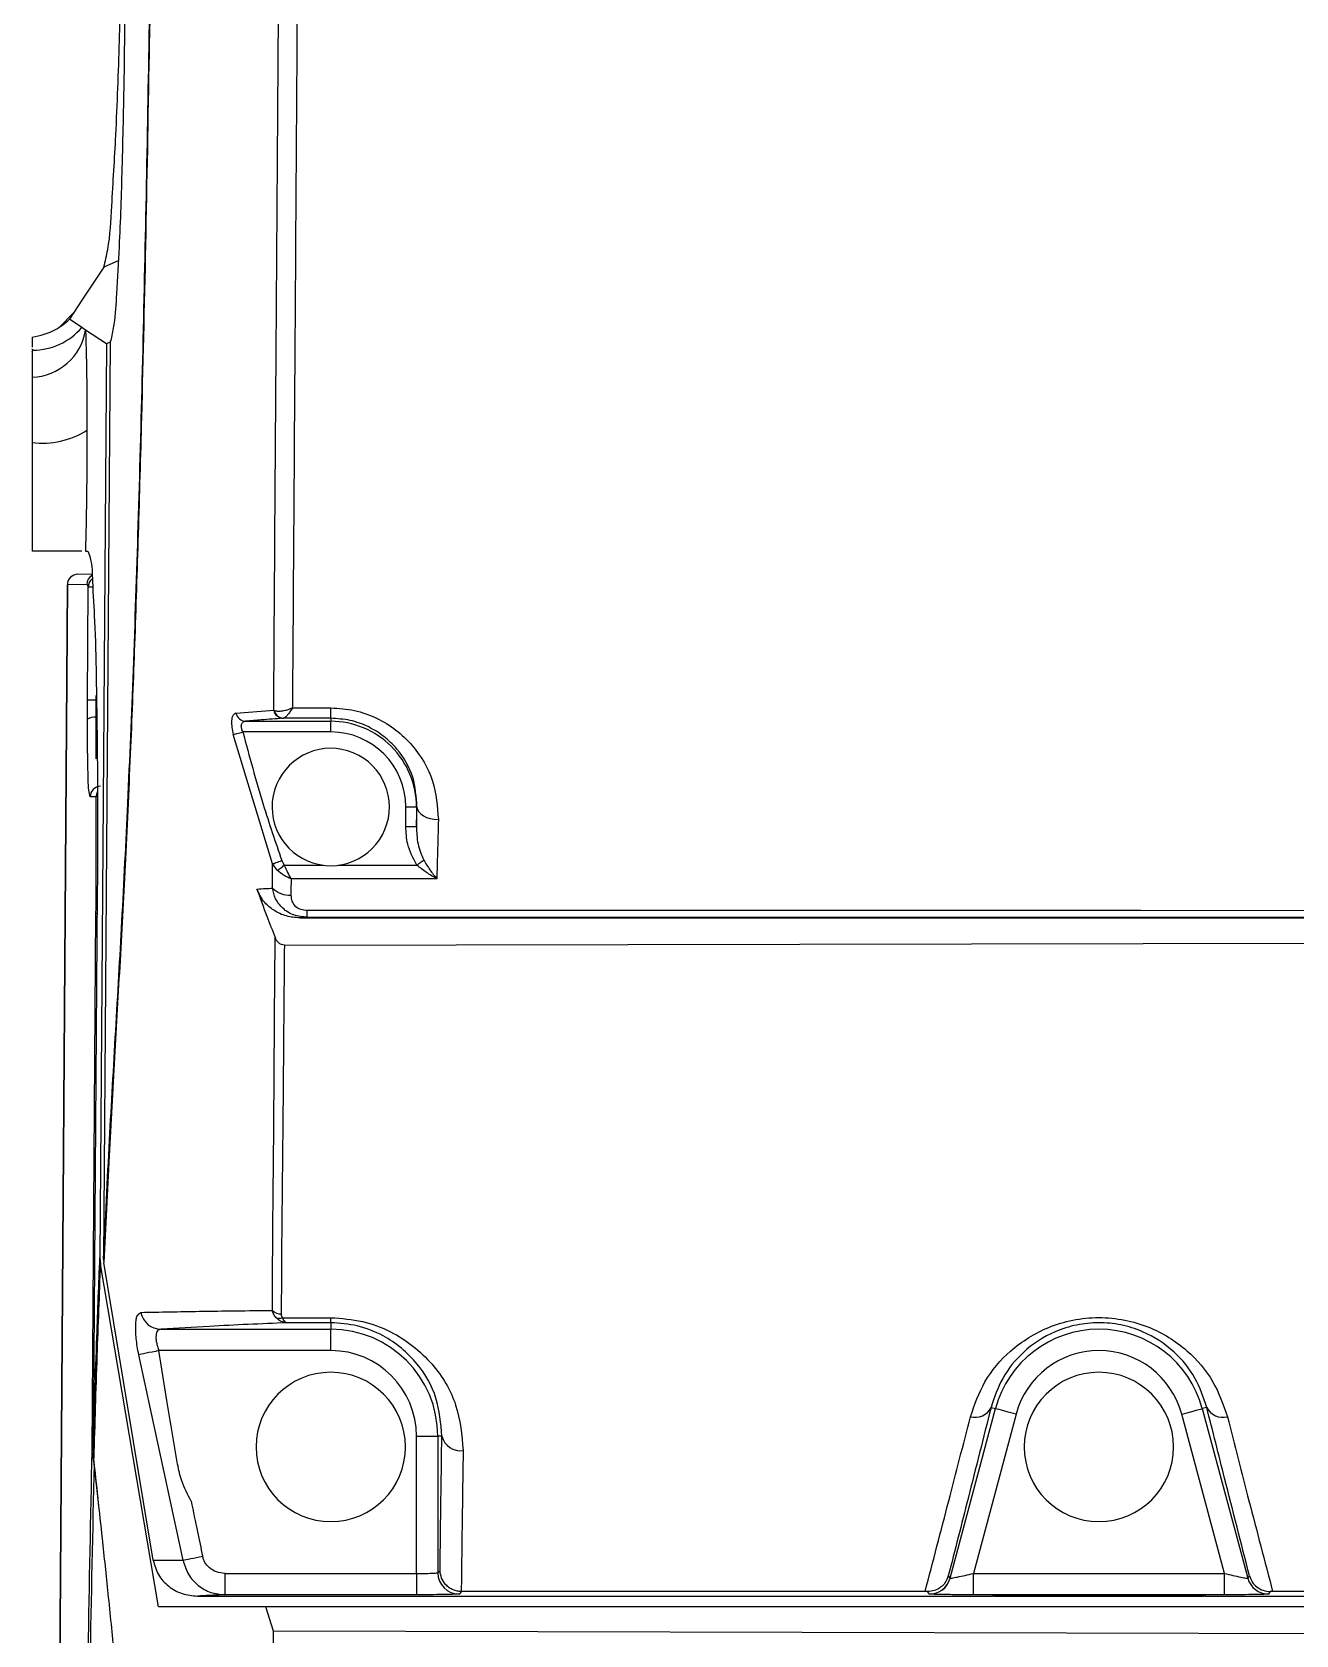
# Model space of a CAD drawing. Header units: millimetres. Extents: x 126 to 938, y 244 to 707.
# Drawn here: x 766.98 to 769.942, y 323.249 to 327.006 of the extents above; entities that cross this region are included whole.
import ezdxf

# ---------------------------------------------------------------- set-up
doc = ezdxf.new("R2010")
doc.units = ezdxf.units.MM

msp = doc.modelspace()

# ---------------------------------------------------------------- linework, layer by layer
at = {"color": 7, "linetype": 'Continuous', "lineweight": 25}
for p, q in [((767.2549, 326.9968), (767.2549, 327.0032)), ((767.255, 326.9841), (767.2549, 327.0032)), ((767.255, 326.9841), (767.2551, 326.9777)), ((767.1486, 326.4556), (767.1018, 326.3848)), ((767.1824, 326.4702), (767.1486, 326.4556)), ((767.0973, 326.3781), (767.0677, 326.3333)), ((767.1018, 326.3848), (767.0973, 326.3781)), ((767.0774, 326.348), (767.0443, 326.3145)), ((767.0968, 326.314), (767.0677, 326.3333)), ((767.1058, 326.308), (767.0968, 326.314)), ((767.1546, 326.2758), (767.1058, 326.308)), ((766.9803, 326.2912), (766.9803, 326.2678)), ((766.9803, 326.2567), (766.9823, 326.2608)), ((766.9803, 326.2608), (766.9823, 326.2608)), ((767.1546, 326.2758), (767.1393, 324.134)), ((767.1633, 326.2795), (767.148, 324.13)), ((767.1633, 326.2795), (767.1546, 326.2758)), ((767.1659, 326.2869), (767.1633, 326.2795)), ((766.9803, 326.2567), (766.9803, 326.1973)), ((766.9803, 326.1973), (766.9803, 326.0447)), ((766.9803, 326.0447), (766.9803, 325.7901)), ((767.0968, 325.7901), (766.9803, 325.7901)), ((767.1055, 325.7901), (767.1109, 325.7901)), ((767.0878, 325.7359), (767.1202, 325.7364)), ((767.0632, 325.7111), (767.0123, 318.5722)), ((767.0123, 318.5722), (767.0632, 325.7111)), ((767.1086, 325.7119), (767.0632, 325.7111)), ((767.0632, 325.7111), (767.0632, 325.7111)), ((767.0632, 325.7111), (767.0632, 325.7111)), ((767.1101, 325.4412), (767.112, 325.7057)), ((767.1303, 325.3026), (767.1303, 325.4516)), ((767.4581, 325.4103), (767.5466, 325.4168)), ((767.6803, 325.3981), (767.6803, 325.391)), ((767.5439, 325.0567), (767.4516, 325.3602)), ((767.6803, 325.366), (767.4743, 325.366)), ((767.4807, 325.391), (767.6803, 325.391)), ((767.6803, 325.366), (767.6803, 325.391)), ((767.1303, 325.214), (767.1164, 325.2137)), ((767.8562, 325.1447), (767.8562, 325.1901)), ((767.8562, 325.1901), (767.8812, 325.1901)), ((767.8823, 325.1901), (767.8812, 325.1901)), ((767.8812, 325.1901), (767.8812, 325.1447)), ((767.8562, 325.1447), (767.8812, 325.1447)), ((767.5555, 325.0414), (767.5439, 325.0567)), ((767.1332, 324.9901), (767.1238, 323.6852)), ((767.1211, 323.6809), (767.1301, 324.9412)), ((767.6083, 324.9301), (771.1302, 324.9301)), ((767.1393, 324.134), (767.1403, 324.1186)), ((767.2641, 323.4248), (767.1485, 324.1222)), ((767.2763, 323.3151), (767.1403, 324.1186)), ((767.6803, 323.9812), (767.6803, 323.966)), ((767.2824, 323.966), (767.6803, 323.966)), ((767.6803, 323.916), (767.6803, 323.966)), ((767.3341, 323.4246), (767.2304, 323.9062)), ((767.6803, 323.916), (767.2777, 323.916)), ((769.2276, 323.7828), (769.238, 323.78)), ((769.7331, 323.7828), (769.7226, 323.78)), ((769.1315, 323.3824), (769.238, 323.78)), ((769.2863, 323.7671), (769.1862, 323.3936)), ((769.7744, 323.3936), (769.6743, 323.7671)), ((769.7226, 323.78), (769.8292, 323.3824)), ((767.8812, 323.7151), (767.9312, 323.7151)), ((767.8812, 323.3936), (767.8812, 323.7151)), ((767.9406, 323.7151), (767.9312, 323.7151)), ((767.9312, 323.7151), (767.9312, 323.3953)), ((767.1257, 323.6502), (767.1211, 323.6809)), ((767.1238, 323.6852), (767.1249, 323.6638)), ((767.1368, 323.5532), (767.1257, 323.6502)), ((767.4322, 323.3936), (767.8812, 323.3936)), ((767.4322, 323.3936), (767.4322, 323.3436)), ((767.8812, 323.3936), (767.8812, 323.3436)), ((767.9312, 323.3953), (767.9364, 323.4006)), ((769.1274, 323.3877), (769.1315, 323.3824)), ((769.1862, 323.3436), (769.1862, 323.3936)), ((769.1862, 323.3936), (769.7744, 323.3936)), ((769.7744, 323.3436), (769.7744, 323.3936)), ((769.8292, 323.3824), (769.8332, 323.3877)), ((767.3679, 323.3405), (769.2312, 323.3405)), ((767.8812, 323.3436), (767.4322, 323.3436)), ((767.9869, 323.3511), (767.9812, 323.3453)), ((769.0832, 323.3453), (769.0787, 323.3511)), ((769.7744, 323.3436), (769.1862, 323.3436)), ((769.2347, 323.3423), (769.2312, 323.3405)), ((769.2347, 323.3405), (769.2312, 323.3405)), ((769.2347, 323.3423), (769.7259, 323.3423)), ((769.2347, 323.3405), (769.2347, 323.3423)), ((769.2347, 323.3405), (769.7259, 323.3405)), ((769.7294, 323.3405), (769.7259, 323.3423)), ((769.7259, 323.3423), (769.7259, 323.3405)), ((769.7294, 323.3405), (769.7259, 323.3405)), ((769.7294, 323.3405), (771.5083, 323.3405)), ((769.8819, 323.3511), (769.8775, 323.3453)), ((767.5281, 323.3151), (767.2763, 323.3151)), ((767.5457, 323.2584), (767.5281, 323.3151)), ((771.2085, 323.3151), (767.5281, 323.3151)), ((771.1803, 323.2495), (767.5457, 323.2584))]:
    msp.add_line(p, q, dxfattribs=at)
at = {"color": 7, "linetype": 'Continuous', "lineweight": 25, "flags": 128}
for points in [[(767.1223, 325.7056), (767.1195, 325.7057), (767.1164, 325.7057), (767.1141, 325.7057), (767.1126, 325.7057), (767.112, 325.7057)], [(767.1101, 325.4412), (767.1107, 325.4412), (767.1122, 325.4411), (767.1145, 325.4411), (767.1176, 325.4411), (767.1213, 325.4411), (767.1254, 325.441), (767.13, 325.441), (767.1303, 325.441)], [(767.6803, 325.3981), (767.6181, 325.3981), (767.5692, 325.3981)], [(767.5904, 325.4225), (767.6408, 325.4225), (767.6804, 325.4225)], [(767.4516, 325.3602), (767.4532, 325.3606), (767.4552, 325.3611), (767.4577, 325.3617), (767.4605, 325.3625), (767.4637, 325.3633), (767.4671, 325.3641), (767.4707, 325.365), (767.4743, 325.366)], [(767.8823, 325.1901), (767.8835, 325.1844), (767.8865, 325.179), (767.8913, 325.1739), (767.8975, 325.1694), (767.905, 325.1657), (767.9135, 325.163), (767.9228, 325.1612), (767.9324, 325.1605)], [(767.5439, 325.0567), (767.5455, 325.0573), (767.5475, 325.058), (767.5498, 325.0589), (767.5526, 325.0598), (767.5556, 325.0609), (767.5588, 325.062), (767.5622, 325.0632), (767.5656, 325.0645)], [(767.8822, 325.054), (767.8845, 325.0557), (767.8867, 325.0574), (767.8889, 325.059), (767.891, 325.0606), (767.893, 325.0621), (767.8948, 325.0634), (767.8965, 325.0647), (767.898, 325.0658)], [(767.5435, 324.9999), (767.5437, 325.0316), (767.5439, 325.0567)], [(767.5555, 325.0414), (767.5569, 325.0425), (767.5586, 325.0438), (767.5605, 325.0452), (767.5625, 325.0468), (767.5646, 325.0484), (767.5668, 325.0501), (767.5691, 325.0518), (767.5714, 325.0536)], [(767.5714, 325.0536), (767.6228, 325.0536), (767.6631, 325.0537)], [(767.9286, 325.022), (767.7374, 325.0218), (767.5872, 325.0216)], [(767.6978, 325.0537), (767.8011, 325.0539), (767.8822, 325.054)], [(767.6248, 324.9483), (768.811, 324.9481), (769.5785, 324.9479), (770.346, 324.9478), (771.1135, 324.9477)], [(767.1301, 324.9412), (767.1307, 324.9412), (767.1322, 324.9411), (767.1328, 324.9411)], [(771.1135, 324.9313), (769.1598, 324.9314), (767.6248, 324.9315)], [(767.5715, 324.8663), (769.584, 324.8703), (771.1652, 324.8733)], [(767.5671, 323.9931), (767.6305, 323.9931), (767.6804, 323.9931)], [(767.6803, 323.9812), (767.6228, 323.9812), (767.5775, 323.9812)], [(767.2773, 323.9159), (767.2693, 323.9142), (767.2616, 323.9126), (767.2543, 323.9111), (767.2477, 323.9098), (767.2418, 323.9085), (767.2369, 323.9075), (767.233, 323.9067), (767.2304, 323.9062)], [(769.2863, 323.7671), (769.277, 323.7696), (769.268, 323.772), (769.2597, 323.7742), (769.2524, 323.7762), (769.2464, 323.7778), (769.2419, 323.779), (769.2391, 323.7797), (769.238, 323.78)], [(769.6743, 323.7671), (769.6837, 323.7696), (769.6926, 323.772), (769.7009, 323.7742), (769.7082, 323.7762), (769.7142, 323.7778), (769.7187, 323.779), (769.7216, 323.7797), (769.7226, 323.78)], [(767.3341, 323.4246), (767.3373, 323.4252), (767.3414, 323.4261), (767.3464, 323.4271), (767.3521, 323.4283), (767.3585, 323.4296), (767.3654, 323.431), (767.3725, 323.4324), (767.3799, 323.4339)], [(769.073, 323.3511), (768.4648, 323.3511), (767.9869, 323.3511)], [(770.9736, 323.3511), (770.3654, 323.3511), (769.8875, 323.3511)], [(767.5388, 322.2901), (767.5406, 322.5398), (767.5424, 322.7889), (767.5441, 323.0296), (767.5457, 323.2584)]]:
    msp.add_lwpolyline(points, dxfattribs=at)
at = {"color": 7, "linetype": 'Continuous', "lineweight": 25}
for centre, radius, start, end in [((766.9753, 326.3294), 0.1323, 272.1627, 350.677), ((766.9822, 326.4109), 0.1501, 270.0547, 319.7831), ((767.0056, 326.2342), 0.1912, 262.3986, 302.7378), ((767.0882, 325.7109), 0.025, 91.0252, 179.6009), ((767.0882, 325.7109), 0.025, 91.0092, 179.5821), ((767.1337, 325.7117), 0.025, 122.1972, 179.5883), ((767.1369, 325.7054), 0.0249, 129.0213, 179.2336), ((767.1273, 325.3674), 0.0331, 84.7102, 121.5296), ((767.4817, 325.415), 0.0241, 191.3079, 267.6336), ((767.5697, 325.4216), 0.0236, 191.7112, 266.8591), ((767.5708, 325.4211), 0.023, 192.4051, 266.1474), ((765.7961, 325.4191), 1.8843, 359.3631, 0.1051), ((767.6803, 325.1901), 0.2008, 359.9993, 90.0002), ((767.6803, 325.1901), 0.1759, 359.9999, 89.9999), ((767.6803, 325.1901), 0.1375, 337.4777, 157.4771), ((767.1414, 325.2136), 0.025, 91.0161, 179.6099), ((767.1552, 325.2138), 0.025, 152.2118, 179.6159), ((767.6803, 325.1901), 0.1375, 157.4777, 337.4771), ((767.5845, 325.042), 0.0587, 225.7505, 272.3756), ((765.2454, 324.9471), 2.3794, 359.625, 0.0289), ((767.5634, 324.0295), 0.0277, 223.9058, 271.6304), ((767.2832, 324.015), 0.0491, 191.2268, 269.0179), ((767.5595, 324.013), 0.0213, 250.5834, 290.7376), ((766.2434, 323.9922), 1.437, 359.5619, 0.0361), ((767.6803, 323.7151), 0.2509, 0.0001, 89.9994), ((769.4803, 323.7151), 0.2509, 14.9999, 165.0001), ((767.6803, 323.7151), 0.2009, 0.0003, 89.9995), ((769.4803, 323.7151), 0.2009, 14.9999, 165.0001), ((767.6803, 323.6901), 0.175, 0.0003, 179.9997), ((769.4803, 323.6901), 0.175, 0.0003, 179.9997), ((769.1901, 323.8013), 0.0418, 254.9851, 333.7573), ((769.7705, 323.8013), 0.0418, 206.3035, 285.0507), ((767.9843, 323.7262), 0.045, 194.2131, 278.0354), ((767.6803, 323.6901), 0.175, 180.0002, 359.9998), ((769.4803, 323.6901), 0.175, 180.0002, 359.9998), ((767.9812, 323.3953), 0.05, 180.0234, 269.9777), ((769.0832, 323.3953), 0.05, 270.013, 344.9872), ((769.0833, 323.3952), 0.05, 270.1172, 345.0403), ((769.8775, 323.3953), 0.05, 195.02, 269.9831)]:
    msp.add_arc(centre, radius, start, end, dxfattribs=at)
for points, knots in [([(767.5466, 325.4168), (767.5475, 325.5555), (767.5494, 325.8394), (767.5524, 326.274), (767.5555, 326.7225), (767.5587, 327.1792), (767.5618, 327.6394), (767.564, 327.9469), (767.5652, 328.101)], [0, 0, 0, 0, 0.154988, 0.317343, 0.485645, 0.656319, 0.827822, 1, 1, 1, 1]), ([(767.6078, 328.0859), (767.6068, 327.9335), (767.6048, 327.6291), (767.6021, 327.1733), (767.5991, 326.7206), (767.5962, 326.2753), (767.5933, 325.8433), (767.5914, 325.5607), (767.5904, 325.4225)], [0, 0, 0, 0, 0.171721, 0.34288, 0.513354, 0.681682, 0.84437, 1, 1, 1, 1]), ([(767.2549, 327.0032), (767.258, 327.1992), (767.2634, 327.5498), (767.2673, 327.9005), (767.2691, 328.0551)], [0, 0, 0, 0, 0.55887, 1, 1, 1, 1]), ([(767.2697, 328.0563), (767.2674, 327.8542), (767.2633, 327.4947), (767.2576, 327.1352), (767.2551, 326.9777)], [0, 0, 0, 0, 0.56206, 1, 1, 1, 1]), ([(767.1486, 326.4556), (767.1519, 326.4692), (767.1631, 326.5162), (767.1679, 326.6201), (767.1785, 326.7828), (767.1851, 326.9793), (767.1912, 327.1927), (767.1955, 327.4058), (767.1988, 327.6228), (767.2, 327.7677), (767.2006, 327.8391)], [0, 0, 0, 0, 0.030318, 0.10448, 0.224105, 0.383838, 0.530012, 0.686379, 0.845305, 1, 1, 1, 1]), ([(767.1981, 327.1148), (767.1974, 327.0435), (767.196, 326.9011), (767.1914, 326.6972), (767.1861, 326.5279), (767.1789, 326.4058), (767.1748, 326.3334), (767.1681, 326.2983), (767.1659, 326.2869)], [0, 0, 0, 0, 0.258214, 0.515091, 0.738052, 0.870802, 0.958054, 1, 1, 1, 1]), ([(767.148, 324.13), (767.1524, 324.2231), (767.1609, 324.4018), (767.1764, 324.6658), (767.1915, 324.929), (767.2057, 325.2107), (767.2185, 325.52), (767.2298, 325.8582), (767.2396, 326.2209), (767.248, 326.603), (767.2526, 326.864), (767.2549, 326.9968)], [0, 0, 0, 0, 0.0975025, 0.1869963, 0.2765433, 0.3732027, 0.4818644, 0.6002815, 0.727033, 0.8611986, 1, 1, 1, 1]), ([(767.255, 326.9841), (767.2523, 326.8344), (767.2472, 326.5406), (767.2383, 326.156), (767.2293, 325.8347), (767.2209, 325.5771), (767.2111, 325.3232), (767.1997, 325.076), (767.1868, 324.8336), (767.1734, 324.6016), (767.16, 324.3658), (767.1524, 324.2055), (767.1485, 324.1222)], [0, 0, 0, 0, 0.15681, 0.307781, 0.40298, 0.493411, 0.577749, 0.669208, 0.752597, 0.831968, 0.912645, 1, 1, 1, 1]), ([(767.255, 326.9841), (767.2549, 326.9864), (767.2549, 326.9907), (767.2549, 326.9949), (767.2549, 326.9968)], [0, 0, 0, 0, 0.559983, 1, 1, 1, 1]), ([(766.9803, 326.2912), (766.9996, 326.2955), (767.0322, 326.3029), (767.0574, 326.3245), (767.0677, 326.3333)], [0, 0, 0, 0, 0.591302, 1, 1, 1, 1]), ([(767.1058, 326.308), (767.1068, 326.2678), (767.1088, 326.1896), (767.1089, 326.1114), (767.109, 326.0734)], [0, 0, 0, 0, 0.51365, 1, 1, 1, 1]), ([(766.9823, 326.2608), (766.9819, 326.2614), (766.9813, 326.2623), (766.9806, 326.2632), (766.9803, 326.2636)], [0, 0, 0, 0, 0.560476, 1, 1, 1, 1]), ([(767.109, 326.0734), (767.1088, 326.0191), (767.1085, 325.9247), (767.1064, 325.8303), (767.1055, 325.7901)], [0, 0, 0, 0, 0.574407, 1, 1, 1, 1]), ([(767.1109, 325.7901), (767.113, 325.7845), (767.1212, 325.7618), (767.1216, 325.7056), (767.1283, 325.614), (767.1307, 325.4859), (767.1333, 325.3313), (767.134, 325.1623), (767.1334, 325.0472), (767.1332, 324.9901)], [0, 0, 0, 0, 0.022175, 0.090207, 0.207024, 0.367555, 0.56913, 0.786152, 1, 1, 1, 1]), ([(767.112, 325.7057), (767.1117, 325.7076), (767.1112, 325.7101), (767.1092, 325.7115), (767.1086, 325.7119)], [0, 0, 0, 0, 0.7361535, 1, 1, 1, 1]), ([(767.11, 325.3956), (767.11, 325.404), (767.11, 325.4192), (767.1101, 325.4344), (767.1101, 325.4412)], [0, 0, 0, 0, 0.557626, 1, 1, 1, 1]), ([(767.4581, 325.4103), (767.4556, 325.4089), (767.4488, 325.405), (767.4478, 325.3912), (767.4481, 325.3763), (767.4504, 325.3658), (767.4516, 325.3602)], [0, 0, 0, 0, 0.154816, 0.408933, 0.685985, 1, 1, 1, 1]), ([(767.5684, 325.3981), (767.5514, 325.3968), (767.5222, 325.3946), (767.493, 325.392), (767.4807, 325.391)], [0, 0, 0, 0, 0.579838, 1, 1, 1, 1]), ([(767.5466, 325.4168), (767.5469, 325.4167), (767.5474, 325.4165), (767.548, 325.4163), (767.5483, 325.4162)], [0, 0, 0, 0, 0.54786, 1, 1, 1, 1]), ([(767.5483, 325.4162), (767.5513, 325.4155), (767.5577, 325.4141), (767.5681, 325.4154), (767.5792, 325.418), (767.5866, 325.421), (767.5904, 325.4225)], [0, 0, 0, 0, 0.2089144, 0.4506601, 0.7154543, 1, 1, 1, 1]), ([(767.5692, 325.3981), (767.5691, 325.3981), (767.5688, 325.3981), (767.5685, 325.3981), (767.5684, 325.3981)], [0, 0, 0, 0, 0.573299, 1, 1, 1, 1]), ([(767.5904, 325.4225), (767.5885, 325.4194), (767.5851, 325.4136), (767.5795, 325.4063), (767.5747, 325.4005), (767.5708, 325.3988), (767.5692, 325.3981)], [0, 0, 0, 0, 0.332965, 0.61778, 0.845585, 1, 1, 1, 1]), ([(767.8823, 325.1901), (767.8807, 325.2137), (767.8772, 325.2628), (767.8443, 325.3192), (767.8057, 325.3565), (767.7685, 325.3796), (767.7262, 325.3951), (767.6956, 325.3971), (767.6803, 325.3981)], [0, 0, 0, 0, 0.21814, 0.453544, 0.586114, 0.715384, 0.858268, 1, 1, 1, 1]), ([(767.6804, 325.4225), (767.699, 325.4213), (767.736, 325.4189), (767.788, 325.4001), (767.8337, 325.3722), (767.8825, 325.3257), (767.9251, 325.2545), (767.93, 325.1912), (767.9324, 325.1605)], [0, 0, 0, 0, 0.137963, 0.274048, 0.40615, 0.533241, 0.773337, 1, 1, 1, 1]), ([(767.1164, 325.2137), (767.1154, 325.2189), (767.1113, 325.24), (767.1117, 325.2803), (767.11, 325.3356), (767.11, 325.3749), (767.11, 325.3956)], [0, 0, 0, 0, 0.087231, 0.353579, 0.659825, 1, 1, 1, 1]), ([(767.4743, 325.366), (767.4736, 325.3676), (767.4721, 325.3707), (767.4709, 325.3753), (767.4705, 325.3796), (767.4709, 325.3834), (767.4723, 325.3866), (767.4752, 325.39), (767.4785, 325.3906), (767.4807, 325.391)], [0, 0, 0, 0, 0.170933, 0.325762, 0.463028, 0.58318, 0.690001, 0.792697, 1, 1, 1, 1]), ([(767.4743, 325.366), (767.4895, 325.3091), (767.5166, 325.2076), (767.5506, 325.1082), (767.5656, 325.0645)], [0, 0, 0, 0, 0.55997, 1, 1, 1, 1]), ([(767.1306, 325.0957), (767.1306, 325.118), (767.1306, 325.1574), (767.1304, 325.1969), (767.1303, 325.214)], [0, 0, 0, 0, 0.5658, 1, 1, 1, 1]), ([(767.8812, 325.1447), (767.8814, 325.1531), (767.8818, 325.1683), (767.8822, 325.1834), (767.8823, 325.1901)], [0, 0, 0, 0, 0.558188, 1, 1, 1, 1]), ([(767.8822, 325.054), (767.8736, 325.0699), (767.8582, 325.0983), (767.8568, 325.1305), (767.8562, 325.1447)], [0, 0, 0, 0, 0.559869, 1, 1, 1, 1]), ([(767.8812, 325.1447), (767.8815, 325.1307), (767.8823, 325.1034), (767.8928, 325.0782), (767.898, 325.0658)], [0, 0, 0, 0, 0.510675, 1, 1, 1, 1]), ([(767.9324, 325.1605), (767.9317, 325.1344), (767.9305, 325.0882), (767.9292, 325.0421), (767.9286, 325.022)], [0, 0, 0, 0, 0.5657345, 1, 1, 1, 1]), ([(767.1301, 324.9412), (767.1302, 324.9701), (767.1306, 325.0216), (767.1306, 325.0732), (767.1306, 325.0957)], [0, 0, 0, 0, 0.562671, 1, 1, 1, 1]), ([(767.5656, 325.0645), (767.5665, 325.0623), (767.568, 325.0585), (767.5703, 325.0551), (767.5714, 325.0536)], [0, 0, 0, 0, 0.559704, 1, 1, 1, 1]), ([(767.898, 325.0658), (767.9028, 325.058), (767.912, 325.0427), (767.9232, 325.0288), (767.9286, 325.022)], [0, 0, 0, 0, 0.51336, 1, 1, 1, 1]), ([(767.5872, 325.0216), (767.5816, 325.0241), (767.5701, 325.0293), (767.5604, 325.0373), (767.5555, 325.0414)], [0, 0, 0, 0, 0.489939, 1, 1, 1, 1]), ([(767.5714, 325.0536), (767.5738, 325.0477), (767.5783, 325.0367), (767.5844, 325.0264), (767.5872, 325.0216)], [0, 0, 0, 0, 0.532303, 1, 1, 1, 1]), ([(767.5872, 325.0216), (767.5872, 325.0144), (767.587, 325.0017), (767.5869, 324.9889), (767.5869, 324.9833)], [0, 0, 0, 0, 0.561759, 1, 1, 1, 1]), ([(767.9286, 325.022), (767.9205, 325.0267), (767.904, 325.0359), (767.8895, 325.0479), (767.8822, 325.054)], [0, 0, 0, 0, 0.497709, 1, 1, 1, 1]), ([(767.5072, 324.9978), (767.5139, 324.9982), (767.526, 324.9989), (767.5381, 324.9996), (767.5435, 324.9999)], [0, 0, 0, 0, 0.5533628, 1, 1, 1, 1]), ([(767.5072, 324.9978), (767.5148, 324.9765), (767.5286, 324.9384), (767.5434, 324.9008), (767.55, 324.8842)], [0, 0, 0, 0, 0.55956, 1, 1, 1, 1]), ([(767.6083, 324.9301), (767.5975, 324.931), (767.5759, 324.9327), (767.5462, 324.9467), (767.5211, 324.9682), (767.5118, 324.9879), (767.5072, 324.9978)], [0, 0, 0, 0, 0.249712, 0.499452, 0.749248, 1, 1, 1, 1]), ([(767.6248, 324.9315), (767.6143, 324.9325), (767.5935, 324.9346), (767.5673, 324.9509), (767.5497, 324.9738), (767.5455, 324.9914), (767.5435, 324.9999)], [0, 0, 0, 0, 0.270728, 0.534487, 0.776174, 1, 1, 1, 1]), ([(767.5869, 324.9833), (767.5873, 324.9785), (767.5882, 324.9685), (767.5973, 324.9563), (767.6105, 324.9493), (767.6199, 324.9486), (767.6248, 324.9483)], [0, 0, 0, 0, 0.247921, 0.512256, 0.746674, 1, 1, 1, 1]), ([(767.6248, 324.9315), (767.6217, 324.9312), (767.6162, 324.9308), (767.6107, 324.9303), (767.6083, 324.9301)], [0, 0, 0, 0, 0.563127, 1, 1, 1, 1]), ([(767.5435, 324.0103), (767.5438, 324.0815), (767.5445, 324.2214), (767.547, 324.4332), (767.5481, 324.6532), (767.5493, 324.8047), (767.55, 324.8842)], [0, 0, 0, 0, 0.244636, 0.480193, 0.726907, 1, 1, 1, 1]), ([(767.5715, 324.8663), (767.5691, 324.8666), (767.5642, 324.8672), (767.558, 324.8716), (767.5531, 324.8774), (767.5511, 324.8819), (767.55, 324.8842)], [0, 0, 0, 0, 0.236075, 0.499319, 0.739722, 1, 1, 1, 1]), ([(767.5715, 324.8663), (767.5708, 324.7876), (767.5695, 324.6378), (767.5679, 324.4201), (767.5652, 324.2107), (767.5646, 324.0723), (767.5642, 324.0018)], [0, 0, 0, 0, 0.273098, 0.519744, 0.755416, 1, 1, 1, 1]), ([(767.1238, 323.6852), (767.1264, 323.7726), (767.1308, 323.9222), (767.1368, 324.0718), (767.1393, 324.134)], [0, 0, 0, 0, 0.584204, 1, 1, 1, 1]), ([(767.148, 324.13), (767.148, 324.1285), (767.148, 324.1259), (767.1484, 324.1234), (767.1485, 324.1222)], [0, 0, 0, 0, 0.559906, 1, 1, 1, 1]), ([(767.1403, 324.1186), (767.1375, 324.047), (767.1316, 323.8954), (767.1272, 323.7438), (767.1249, 323.6638)], [0, 0, 0, 0, 0.472397, 1, 1, 1, 1]), ([(767.2351, 324.0055), (767.2806, 324.0064), (767.3834, 324.0085), (767.4861, 324.0096), (767.5435, 324.0103)], [0, 0, 0, 0, 0.44243, 1, 1, 1, 1]), ([(767.5525, 323.9929), (767.5503, 323.9956), (767.5461, 324.0008), (767.5443, 324.0072), (767.5435, 324.0103)], [0, 0, 0, 0, 0.522199, 1, 1, 1, 1]), ([(767.2304, 323.9062), (767.2291, 323.9126), (767.2267, 323.9251), (767.2243, 323.9435), (767.2231, 323.9605), (767.223, 323.9755), (767.2243, 323.9876), (767.2261, 323.9991), (767.2319, 324.0032), (767.2351, 324.0055)], [0, 0, 0, 0, 0.188291, 0.36942, 0.535458, 0.681687, 0.801493, 0.892922, 1, 1, 1, 1]), ([(767.5775, 323.9812), (767.517, 323.9786), (767.4185, 323.9745), (767.3202, 323.9683), (767.2824, 323.966)], [0, 0, 0, 0, 0.61547, 1, 1, 1, 1]), ([(767.5775, 323.9812), (767.573, 323.9818), (767.5634, 323.9831), (767.5562, 323.9895), (767.5525, 323.9929)], [0, 0, 0, 0, 0.476751, 1, 1, 1, 1]), ([(767.5642, 324.0018), (767.5643, 324.0001), (767.5645, 323.9969), (767.5663, 323.9943), (767.5671, 323.9931)], [0, 0, 0, 0, 0.543601, 1, 1, 1, 1]), ([(767.5671, 323.9931), (767.5683, 323.9898), (767.5704, 323.9844), (767.5756, 323.9821), (767.5775, 323.9812)], [0, 0, 0, 0, 0.615513, 1, 1, 1, 1]), ([(767.9406, 323.7151), (767.9381, 323.7454), (767.9331, 323.8064), (767.8845, 323.8915), (767.8164, 323.9479), (767.7438, 323.9767), (767.7012, 323.9797), (767.6803, 323.9812)], [0, 0, 0, 0, 0.218627, 0.440652, 0.691005, 0.848149, 1, 1, 1, 1]), ([(767.6804, 323.9931), (767.7053, 323.9913), (767.7538, 323.988), (767.8384, 323.9559), (767.92, 323.8921), (767.9808, 323.7913), (767.9873, 323.7179), (767.9906, 323.6816)], [0, 0, 0, 0, 0.153486, 0.297723, 0.550936, 0.777629, 1, 1, 1, 1]), ([(769.1793, 323.7609), (769.189, 323.789), (769.2092, 323.8469), (769.273, 323.9213), (769.3471, 323.9676), (769.4194, 323.9892), (769.4799, 323.9953), (769.5404, 323.9894), (769.6128, 323.968), (769.6871, 323.9219), (769.7512, 323.8474), (769.7715, 323.7893), (769.7813, 323.761)], [0, 0, 0, 0, 0.1084988, 0.2236589, 0.3525468, 0.4243498, 0.4995139, 0.5745848, 0.646442, 0.7754933, 0.8905544, 1, 1, 1, 1]), ([(769.7331, 323.7828), (769.7252, 323.8063), (769.7089, 323.8545), (769.657, 323.9176), (769.5946, 323.9584), (769.5324, 323.9777), (769.4799, 323.9829), (769.4275, 323.9775), (769.3654, 323.9581), (769.3032, 323.9172), (769.2515, 323.8541), (769.2354, 323.8061), (769.2276, 323.7828)], [0, 0, 0, 0, 0.10689, 0.219603, 0.348137, 0.425215, 0.500555, 0.575896, 0.652939, 0.781265, 0.893961, 1, 1, 1, 1]), ([(767.2824, 323.966), (767.2808, 323.9657), (767.2777, 323.9653), (767.2739, 323.9619), (767.2717, 323.9571), (767.2705, 323.9509), (767.2705, 323.9435), (767.2718, 323.935), (767.2741, 323.9256), (767.2765, 323.9193), (767.2777, 323.916)], [0, 0, 0, 0, 0.083288, 0.163678, 0.254072, 0.360186, 0.491169, 0.643549, 0.81451, 1, 1, 1, 1]), ([(767.2777, 323.916), (767.2776, 323.916), (767.2775, 323.9162), (767.2773, 323.9163), (767.2772, 323.9163)], [0, 0, 0, 0, 0.559947, 1, 1, 1, 1]), ([(767.3213, 323.6498), (767.313, 323.6996), (767.2981, 323.7884), (767.2836, 323.8772), (767.2772, 323.9163)], [0, 0, 0, 0, 0.560014, 1, 1, 1, 1]), ([(769.2276, 323.7828), (769.2097, 323.7117), (769.1766, 323.5799), (769.1429, 323.4483), (769.1274, 323.3877)], [0, 0, 0, 0, 0.539826, 1, 1, 1, 1]), ([(769.8332, 323.3877), (769.8137, 323.464), (769.7801, 323.5956), (769.747, 323.7274), (769.7331, 323.7828)], [0, 0, 0, 0, 0.579647, 1, 1, 1, 1]), ([(769.073, 323.3511), (769.0916, 323.4219), (769.1274, 323.5584), (769.1624, 323.6951), (769.1793, 323.7609)], [0, 0, 0, 0, 0.518401, 1, 1, 1, 1]), ([(769.7813, 323.761), (769.7982, 323.6951), (769.8331, 323.5584), (769.8689, 323.4219), (769.8875, 323.3511)], [0, 0, 0, 0, 0.481727, 1, 1, 1, 1]), ([(767.9364, 323.4006), (767.9371, 323.461), (767.9384, 323.5659), (767.94, 323.6707), (767.9406, 323.7151)], [0, 0, 0, 0, 0.576443, 1, 1, 1, 1]), ([(767.0777, 319.2193), (767.0836, 320.0593), (767.0907, 321.0642), (767.0993, 322.2332), (767.1047, 322.7241), (767.1115, 323.2064), (767.1179, 323.5246), (767.1211, 323.6809)], [0, 0, 0, 0, 0.564857, 0.675676, 0.78601, 0.894914, 1, 1, 1, 1]), ([(767.9906, 323.6816), (767.9898, 323.6282), (767.988, 323.518), (767.9868, 323.4079), (767.9861, 323.3511)], [0, 0, 0, 0, 0.484566, 1, 1, 1, 1]), ([(767.1257, 323.6502), (767.1222, 323.4937), (767.115, 323.1738), (767.1077, 322.688), (767.1022, 322.1919), (767.0987, 321.692), (767.0917, 320.7008), (767.0856, 319.8764), (767.0808, 319.2192)], [0, 0, 0, 0, 0.105958, 0.216626, 0.328917, 0.441844, 0.555103, 1, 1, 1, 1]), ([(767.2202, 322.2901), (767.2192, 322.3593), (767.2175, 322.4877), (767.2112, 322.6801), (767.2011, 322.8655), (767.188, 323.0416), (767.1736, 323.2013), (767.1595, 323.3418), (767.1431, 323.4952), (767.1317, 323.6011), (767.1249, 323.6638)], [0, 0, 0, 0, 0.150762, 0.279606, 0.418989, 0.555054, 0.664064, 0.7682, 0.862536, 1, 1, 1, 1]), ([(767.3529, 323.5633), (767.3448, 323.5787), (767.3304, 323.6062), (767.3241, 323.6365), (767.3213, 323.6498)], [0, 0, 0, 0, 0.560026, 1, 1, 1, 1]), ([(767.3529, 323.5633), (767.358, 323.5392), (767.3671, 323.4961), (767.376, 323.4529), (767.3799, 323.4339)], [0, 0, 0, 0, 0.559997, 1, 1, 1, 1]), ([(767.2641, 323.4248), (767.2768, 323.4248), (767.3002, 323.4248), (767.3235, 323.4247), (767.3341, 323.4246)], [0, 0, 0, 0, 0.544844, 1, 1, 1, 1]), ([(767.2641, 323.4248), (767.2674, 323.4131), (767.274, 323.3896), (767.2993, 323.3622), (767.3315, 323.344), (767.3558, 323.3417), (767.3679, 323.3405)], [0, 0, 0, 0, 0.2497997, 0.4996852, 0.7496436, 1, 1, 1, 1]), ([(767.3341, 323.4246), (767.3376, 323.4132), (767.3444, 323.3906), (767.3684, 323.3644), (767.3985, 323.347), (767.4211, 323.3447), (767.4322, 323.3436)], [0, 0, 0, 0, 0.257428, 0.509941, 0.756566, 1, 1, 1, 1]), ([(767.4322, 323.3936), (767.4256, 323.3943), (767.4122, 323.3956), (767.396, 323.4056), (767.3846, 323.4188), (767.3815, 323.4289), (767.3799, 323.4339)], [0, 0, 0, 0, 0.280411, 0.559673, 0.779975, 1, 1, 1, 1]), ([(767.8812, 323.3936), (767.8873, 323.3936), (767.899, 323.3937), (767.9139, 323.3939), (767.9239, 323.3945), (767.9289, 323.3947), (767.9306, 323.3952), (767.9312, 323.3953)], [0, 0, 0, 0, 0.3684275, 0.6999704, 0.8928589, 0.9666146, 1, 1, 1, 1]), ([(767.9861, 323.3511), (767.9829, 323.3513), (767.9764, 323.3518), (767.9668, 323.3549), (767.9578, 323.3598), (767.9477, 323.3685), (767.9386, 323.3822), (767.9372, 323.3945), (767.9364, 323.4006)], [0, 0, 0, 0, 0.124416, 0.253093, 0.385963, 0.52283, 0.765166, 1, 1, 1, 1]), ([(769.1274, 323.3877), (769.1251, 323.3819), (769.1212, 323.3721), (769.1095, 323.3605), (769.0955, 323.3526), (769.0842, 323.3516), (769.0787, 323.3511)], [0, 0, 0, 0, 0.280918, 0.480751, 0.750721, 1, 1, 1, 1]), ([(769.1315, 323.3823), (769.132, 323.3823), (769.1337, 323.3824), (769.137, 323.383), (769.1422, 323.3839), (769.1523, 323.386), (769.1672, 323.3892), (769.1797, 323.3921), (769.1862, 323.3936)], [0, 0, 0, 0, 0.0266557, 0.0872141, 0.1821102, 0.3104376, 0.6411833, 1, 1, 1, 1]), ([(769.1315, 323.3824), (769.1315, 323.3824), (769.1315, 323.3823), (769.1315, 323.3823), (769.1315, 323.3823)], [0, 0, 0, 0, 0.4487836, 1, 1, 1, 1]), ([(769.7744, 323.3936), (769.7811, 323.3921), (769.7939, 323.3891), (769.8092, 323.3858), (769.8194, 323.3837), (769.8245, 323.3829), (769.8275, 323.3823), (769.8288, 323.3824), (769.8292, 323.3824)], [0, 0, 0, 0, 0.36856, 0.706361, 0.83668, 0.92839, 0.981383, 1, 1, 1, 1]), ([(769.8332, 323.3877), (769.8351, 323.3828), (769.8388, 323.373), (769.8501, 323.3612), (769.8648, 323.3528), (769.8761, 323.3517), (769.8819, 323.3511)], [0, 0, 0, 0, 0.2372, 0.480798, 0.734728, 1, 1, 1, 1]), ([(767.4322, 323.3436), (767.4199, 323.3431), (767.3985, 323.3421), (767.377, 323.341), (767.3679, 323.3405)], [0, 0, 0, 0, 0.573848, 1, 1, 1, 1]), ([(767.9812, 323.3453), (767.978, 323.3451), (767.9656, 323.3441), (767.943, 323.3441), (767.9128, 323.3436), (767.8919, 323.3436), (767.8812, 323.3436)], [0, 0, 0, 0, 0.094454, 0.372437, 0.679595, 1, 1, 1, 1]), ([(767.9861, 323.3511), (767.9863, 323.3511), (767.9865, 323.3511), (767.9868, 323.3511), (767.9869, 323.3511)], [0, 0, 0, 0, 0.560621, 1, 1, 1, 1]), ([(769.0787, 323.3511), (769.0777, 323.3511), (769.0758, 323.3511), (769.0738, 323.3511), (769.073, 323.3511)], [0, 0, 0, 0, 0.559129, 1, 1, 1, 1]), ([(769.0834, 323.3452), (769.0833, 323.3453), (769.0832, 323.3453), (769.0832, 323.3453), (769.0832, 323.3453)], [0, 0, 0, 0, 0.696119, 1, 1, 1, 1]), ([(769.1862, 323.3436), (769.1725, 323.3436), (769.1467, 323.3436), (769.1149, 323.3442), (769.0942, 323.3444), (769.0857, 323.345), (769.0834, 323.3452)], [0, 0, 0, 0, 0.398779, 0.752048, 0.93017, 1, 1, 1, 1]), ([(769.8775, 323.3453), (769.876, 323.3452), (769.8704, 323.3445), (769.8576, 323.3444), (769.8357, 323.3439), (769.8071, 323.3437), (769.7855, 323.3436), (769.7744, 323.3436)], [0, 0, 0, 0, 0.041448, 0.166182, 0.370684, 0.678396, 1, 1, 1, 1]), ([(769.8875, 323.3511), (769.8865, 323.3511), (769.8846, 323.3511), (769.8827, 323.3511), (769.8819, 323.3511)], [0, 0, 0, 0, 0.560911, 1, 1, 1, 1])]:
    msp.add_open_spline(points, degree=3, knots=knots, dxfattribs=at)

doc.saveas('drawing.dxf')
